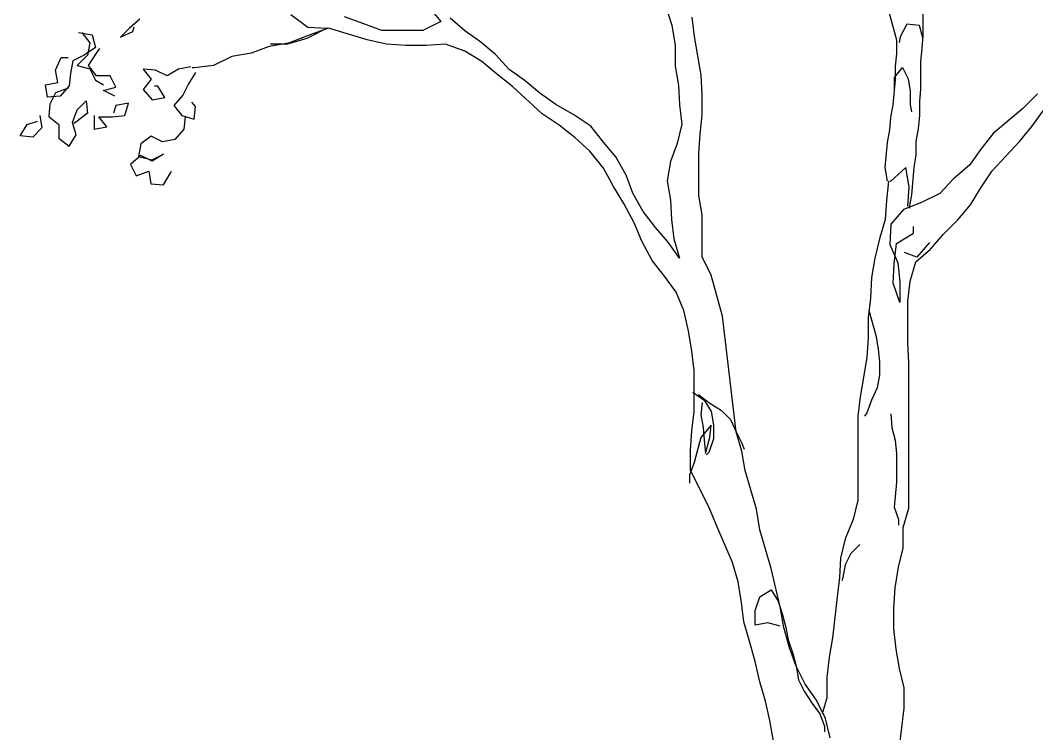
# Model space of a CAD drawing. Header units: millimetres. Extents: x 684983 to 685377, y 990360 to 990509.
# Drawn here: x 684986.1511 to 684986.6474, y 990360.8405 to 990361.189 of the extents above; entities that cross this region are included whole.
import ezdxf

# ---------------------------------------------------------------- set-up
doc = ezdxf.new("R2010")
doc.units = ezdxf.units.MM
doc.layers.add('TEAK', color=7, linetype='Continuous')

# ---------------------------------------------------------------- blocks, each defined once
blk = doc.blocks.new('A$C25655A80')
at = {"color": 62}
for p, q in [((-0.39502, 1.12989), (-0.3835, 1.11642)), ((0.00197, 1.10069), (-0.00665, 1.13242)), ((-0.63824, 1.11858), (-0.6469, 1.1109)), ((-0.51039, 1.12231), (-0.49598, 1.11172)), ((-0.44887, 1.11456), (-0.46521, 1.12034)), ((-0.6469, 1.1109), (-0.6546, 1.10321)), ((-0.64402, 1.10801), (-0.64305, 1.11185)), ((-0.47963, 1.11074), (-0.49695, 1.10211)), ((-0.49598, 1.11172), (-0.47963, 1.11074)), ((-0.43349, 1.10878), (-0.44887, 1.11456)), ((-0.3835, 1.11642), (-0.39889, 1.10875)), ((0.01063, 1.11414), (0.00486, 1.10357)), ((0.02121, 1.11317), (0.01063, 1.11414)), ((0.02408, 1.10259), (0.02121, 1.11317)), ((-0.69016, 1.10709), (-0.67863, 1.10516)), ((-0.68728, 1.10709), (-0.68056, 1.09843)), ((-0.67863, 1.10516), (-0.67575, 1.09458)), ((-0.6546, 1.10321), (-0.64402, 1.10801)), ((-0.49695, 1.10211), (-0.51329, 1.09732)), ((-0.39889, 1.10875), (-0.43349, 1.10878)), ((0.00196, 1.08915), (0.00197, 1.10069)), ((0.00486, 1.10357), (0.00389, 1.09876)), ((-0.67575, 1.09458), (-0.68537, 1.08786)), ((-0.68056, 1.09843), (-0.68249, 1.08786)), ((-0.6748, 1.08977), (-0.67191, 1.09362)), ((-0.51329, 1.09732), (-0.52771, 1.09733)), ((-0.70942, 1.07539), (-0.7046, 1.08595)), ((-0.7046, 1.08595), (-0.69883, 1.08595)), ((-0.68537, 1.08786), (-0.69499, 1.08306)), ((-0.68249, 1.08786), (-0.69115, 1.07921)), ((-0.68154, 1.0792), (-0.6748, 1.08977)), ((0.00099, 1.07858), (0.00196, 1.08915)), ((-0.7075, 1.06481), (-0.70942, 1.07539)), ((-0.69499, 1.08306), (-0.69692, 1.07249)), ((-0.69115, 1.07921), (-0.68058, 1.07632)), ((-0.67482, 1.07055), (-0.68154, 1.0792)), ((-0.68058, 1.07632), (-0.67578, 1.0667)), ((-0.6354, 1.07628), (-0.62868, 1.06762)), ((-0.62482, 1.07531), (-0.6354, 1.07628)), ((-0.61521, 1.07049), (-0.62482, 1.07531)), ((-0.6056, 1.07625), (-0.61521, 1.07049)), ((-0.59502, 1.07816), (-0.6056, 1.07625)), ((0.00002, 1.06897), (0.00675, 1.07761)), ((0.00098, 1.06704), (0.00099, 1.07858)), ((0.00675, 1.07761), (0.01155, 1.068)), ((-0.69692, 1.07249), (-0.69789, 1.06192)), ((-0.67578, 1.0667), (-0.66905, 1.06285)), ((-0.66328, 1.07054), (-0.67482, 1.07055)), ((-0.65848, 1.06092), (-0.66328, 1.07054)), ((-0.62868, 1.06762), (-0.63541, 1.05898)), ((-0.59118, 1.07335), (-0.59696, 1.06375)), ((-0.00097, 1.0459), (0.00098, 1.06704)), ((0.00001, 1.05743), (0.00002, 1.06897)), ((0.01155, 1.068), (0.01346, 1.05742)), ((-0.71808, 1.0629), (-0.7075, 1.06481)), ((-0.71617, 1.05232), (-0.71808, 1.0629)), ((-0.69886, 1.05999), (-0.70944, 1.05616)), ((-0.69789, 1.06192), (-0.70559, 1.05327)), ((-0.66906, 1.05804), (-0.65848, 1.06092)), ((-0.65945, 1.05323), (-0.66906, 1.05804)), ((-0.63541, 1.05898), (-0.62773, 1.05032)), ((-0.62291, 1.06185), (-0.6258, 1.06185)), ((-0.61715, 1.05223), (-0.62291, 1.06185)), ((-0.59696, 1.06375), (-0.60177, 1.05414)), ((0.01346, 1.05742), (0.01345, 1.04588)), ((-0.70559, 1.05327), (-0.71617, 1.05232)), ((-0.70944, 1.05616), (-0.71425, 1.04655)), ((-0.69118, 1.04172), (-0.68349, 1.04941)), ((-0.68349, 1.04941), (-0.68253, 1.03883)), ((-0.62773, 1.05032), (-0.61715, 1.05223)), ((-0.60177, 1.05414), (-0.60947, 1.04549)), ((-0.71425, 1.04655), (-0.71522, 1.03598)), ((-0.69504, 1.03115), (-0.69118, 1.04172)), ((-0.6585, 1.04554), (-0.66042, 1.03881)), ((-0.64792, 1.04745), (-0.6585, 1.04554)), ((-0.65081, 1.03688), (-0.64792, 1.04745)), ((-0.60947, 1.04549), (-0.60275, 1.03684)), ((-0.59121, 1.04452), (-0.59409, 1.04836)), ((-0.59218, 1.03394), (-0.59121, 1.04452)), ((-0.0029, 1.03532), (-0.00097, 1.0459)), ((0.01345, 1.04588), (0.01441, 1.04012)), ((-0.73349, 1.02926), (-0.72484, 1.03214)), ((-0.72291, 1.03695), (-0.721, 1.02637)), ((-0.71522, 1.03598), (-0.70658, 1.02924)), ((-0.69119, 1.03211), (-0.69408, 1.03019)), ((-0.68253, 1.03883), (-0.69119, 1.03211)), ((-0.67677, 1.0369), (-0.67678, 1.02537)), ((-0.67292, 1.03594), (-0.66139, 1.03593)), ((-0.6662, 1.02728), (-0.67292, 1.03594)), ((-0.66139, 1.03593), (-0.65081, 1.03688)), ((-0.60275, 1.03684), (-0.59218, 1.03394)), ((-0.59987, 1.03587), (-0.60084, 1.0253)), ((-0.00387, 1.02475), (-0.0029, 1.03532)), ((-0.73927, 1.01966), (-0.73349, 1.02926)), ((-0.721, 1.02637), (-0.7287, 1.01869)), ((-0.70658, 1.02924), (-0.70659, 1.0177)), ((-0.69216, 1.02058), (-0.69504, 1.03115)), ((-0.67678, 1.02537), (-0.6662, 1.02728)), ((-0.60084, 1.0253), (-0.60853, 1.01665)), ((-0.0058, 1.01418), (-0.00387, 1.02475)), ((-0.7287, 1.01869), (-0.73927, 1.01966)), ((-0.70659, 1.0177), (-0.69794, 1.01097)), ((-0.69794, 1.01097), (-0.69216, 1.02058)), ((-0.62872, 1.01956), (-0.63738, 1.01283)), ((-0.61911, 1.01474), (-0.62872, 1.01956)), ((-0.60853, 1.01665), (-0.61911, 1.01474)), ((-0.63738, 1.01283), (-0.63931, 1.00226)), ((-0.00774, 0.99303), (-0.0058, 1.01418)), ((-0.63739, 1.00322), (-0.64604, 0.99554)), ((-0.63931, 1.00226), (-0.62778, 0.99937)), ((-0.62778, 0.99841), (-0.63739, 1.00322)), ((-0.61816, 1.00417), (-0.62778, 0.99841)), ((-0.62778, 0.99937), (-0.61816, 1.00417)), ((-0.64604, 0.99554), (-0.64125, 0.98592)), ((-0.64125, 0.98592), (-0.63067, 0.98976)), ((-0.63067, 0.98976), (-0.62876, 0.97918)), ((-0.61241, 0.98782), (-0.61144, 0.98974)), ((-0.00583, 0.98149), (-0.00774, 0.99303)), ((-0.61818, 0.97821), (-0.61241, 0.98782)), ((-0.62876, 0.97918), (-0.61818, 0.97821))]:
    blk.add_line(p, q, dxfattribs=at)
for p, q in [((-0.19411, 1.13163), (-0.18836, 1.11336)), ((0.0241, 1.12855), (0.02408, 1.10451)), ((-0.36332, 1.10871), (-0.37581, 1.1193)), ((-0.16914, 1.10373), (-0.17105, 1.12007)), ((-0.47867, 1.11074), (-0.49502, 1.10499)), ((-0.446, 1.1011), (-0.47867, 1.11074)), ((-0.18836, 1.11336), (-0.18549, 1.09605)), ((-0.49502, 1.10499), (-0.51233, 1.09828)), ((-0.42966, 1.09724), (-0.446, 1.1011)), ((-0.34987, 1.09909), (-0.36332, 1.10871)), ((-0.1634, 1.07104), (-0.16914, 1.10373)), ((0.02408, 1.10451), (0.02311, 1.09394)), ((-0.52867, 1.09541), (-0.54406, 1.08965)), ((-0.51233, 1.09828), (-0.52867, 1.09541)), ((-0.41332, 1.09626), (-0.42966, 1.09724)), ((-0.39601, 1.09625), (-0.41332, 1.09626)), ((-0.37967, 1.09719), (-0.39601, 1.09625)), ((-0.36333, 1.09141), (-0.37967, 1.09719)), ((-0.33738, 1.0885), (-0.34987, 1.09909)), ((-0.18549, 1.09605), (-0.18551, 1.07875)), ((0.02311, 1.09394), (0.02214, 1.08241)), ((-0.56041, 1.08678), (-0.57579, 1.07911)), ((-0.54406, 1.08965), (-0.56041, 1.08678)), ((-0.34892, 1.08275), (-0.36333, 1.09141)), ((-0.32586, 1.076), (-0.33738, 1.0885)), ((-0.59214, 1.0772), (-0.59406, 1.0772)), ((-0.57579, 1.07911), (-0.59214, 1.0772)), ((-0.33644, 1.07216), (-0.34892, 1.08275)), ((-0.31241, 1.06637), (-0.32586, 1.076)), ((-0.18551, 1.07875), (-0.18264, 1.06241)), ((0.02214, 1.08241), (0.02212, 1.05933)), ((-0.32299, 1.06157), (-0.33644, 1.07216)), ((-0.29992, 1.05578), (-0.31241, 1.06637)), ((-0.16246, 1.0547), (-0.1634, 1.07104)), ((-0.29801, 1.03848), (-0.32299, 1.06157)), ((-0.18264, 1.06241), (-0.18169, 1.04606)), ((0.02212, 1.05933), (0.02115, 1.04876)), ((-0.28647, 1.04616), (-0.29992, 1.05578)), ((-0.16247, 1.03739), (-0.16246, 1.0547)), ((0.02115, 1.04876), (0.02114, 1.03723)), ((0.12113, 1.0554), (0.10862, 1.04291)), ((-0.2711, 1.03749), (-0.28647, 1.04616)), ((-0.18169, 1.04606), (-0.17978, 1.02972)), ((0.10862, 1.04291), (0.08361, 1.02179)), ((0.1163, 1.02753), (0.12592, 1.04097)), ((-0.2836, 1.02885), (-0.29801, 1.03848)), ((-0.25669, 1.02787), (-0.2711, 1.03749)), ((-0.16441, 1.02105), (-0.16247, 1.03739)), ((0.02114, 1.03723), (0.02016, 1.02569)), ((-0.27016, 1.01827), (-0.2836, 1.02885)), ((-0.24613, 1.0144), (-0.25669, 1.02787)), ((-0.17978, 1.02972), (-0.18364, 1.01338)), ((0.02016, 1.02569), (0.01823, 1.01512)), ((0.10571, 1.01504), (0.1163, 1.02753)), ((-0.25767, 1.00672), (-0.27016, 1.01827)), ((-0.23556, 1.00189), (-0.24613, 1.0144)), ((-0.16539, 1.00471), (-0.16441, 1.02105)), ((0.01823, 1.01512), (0.01822, 1.00358)), ((0.08361, 1.02179), (0.07302, 1.00834)), ((0.08262, 0.99007), (0.10571, 1.01504)), ((-0.24615, 0.99229), (-0.25767, 1.00672)), ((-0.18364, 1.01338), (-0.18942, 0.998)), ((0.07302, 1.00834), (0.0634, 0.99489)), ((-0.22693, 0.9865), (-0.23556, 1.00189)), ((-0.18942, 0.998), (-0.19232, 0.98167)), ((-0.16542, 0.96914), (-0.16539, 1.00471)), ((0.01822, 1.00358), (0.01629, 0.99301)), ((-0.23751, 0.9769), (-0.24615, 0.99229)), ((0.00956, 0.99302), (-0.00295, 0.98149)), ((0.01243, 0.97667), (0.00956, 0.99302)), ((0.01629, 0.99301), (0.01435, 0.96994)), ((0.0634, 0.99489), (0.04993, 0.98337)), ((0.07299, 0.97565), (0.08262, 0.99007)), ((-0.22117, 0.97112), (-0.22693, 0.9865)), ((-0.19232, 0.98167), (-0.18945, 0.96532)), ((-0.00487, 0.98149), (-0.00681, 0.96515)), ((-0.00295, 0.98149), (-0.00391, 0.98149)), ((0.04993, 0.98337), (0.03838, 0.97088)), ((-0.22887, 0.96247), (-0.23751, 0.9769)), ((0.01145, 0.96033), (0.01243, 0.97667)), ((0.06433, 0.96124), (0.07299, 0.97565)), ((-0.21253, 0.95573), (-0.22117, 0.97112)), ((-0.18945, 0.96532), (-0.18851, 0.94898)), ((-0.16255, 0.9528), (-0.16542, 0.96914)), ((-0.00681, 0.96515), (-0.00778, 0.94881)), ((0.02299, 0.9632), (0.00761, 0.95745)), ((0.01435, 0.96994), (0.01241, 0.95937)), ((0.03838, 0.97088), (0.02299, 0.9632)), ((-0.22023, 0.94612), (-0.22887, 0.96247)), ((-0.20197, 0.94226), (-0.21253, 0.95573)), ((0.00761, 0.95745), (-0.00298, 0.94496)), ((0.01241, 0.95937), (0.01241, 0.95841)), ((0.05374, 0.94876), (0.06433, 0.96124)), ((-0.21352, 0.93074), (-0.22023, 0.94612)), ((-0.18851, 0.94898), (-0.1866, 0.93263)), ((-0.16258, 0.91723), (-0.16255, 0.9528)), ((-0.00778, 0.94881), (-0.0126, 0.93247)), ((0.04123, 0.93627), (0.05374, 0.94876)), ((-0.19141, 0.92975), (-0.20197, 0.94226)), ((-0.00298, 0.94496), (-0.00396, 0.92766)), ((0.00181, 0.92862), (0.01624, 0.93725)), ((0.01624, 0.93725), (0.01624, 0.94302)), ((-0.20488, 0.91439), (-0.21352, 0.93074)), ((-0.18181, 0.91629), (-0.19141, 0.92975)), ((-0.1866, 0.93263), (-0.18181, 0.91629)), ((-0.0126, 0.93247), (-0.01646, 0.91614)), ((-0.00013, 0.91131), (0.00181, 0.92862)), ((0.02969, 0.92955), (0.0191, 0.91706)), ((0.03065, 0.92378), (0.04123, 0.93627)), ((-0.00396, 0.92766), (0.00276, 0.91227)), ((0.0191, 0.91706), (0.00853, 0.92092)), ((0.01814, 0.91322), (0.03065, 0.92378)), ((-0.19432, 0.90092), (-0.20488, 0.91439)), ((-0.15491, 0.90184), (-0.16258, 0.91723)), ((-0.01646, 0.91614), (-0.01936, 0.8998)), ((-0.0011, 0.89497), (-0.00013, 0.91131)), ((0.00276, 0.91227), (0.00467, 0.89593)), ((0.01332, 0.89688), (0.01814, 0.91322)), ((-0.18472, 0.88745), (-0.19432, 0.90092)), ((-0.14532, 0.86723), (-0.15491, 0.90184)), ((-0.01936, 0.8998), (-0.02034, 0.88249)), ((0.00465, 0.87863), (-0.0011, 0.89497)), ((0.00467, 0.89593), (0.00465, 0.87863)), ((0.01138, 0.87958), (0.01332, 0.89688)), ((-0.178, 0.87206), (-0.18472, 0.88745)), ((-0.02034, 0.88249), (-0.02228, 0.86615)), ((0.01135, 0.84497), (0.01138, 0.87958)), ((-0.17417, 0.85476), (-0.178, 0.87206)), ((-0.02131, 0.87096), (-0.01556, 0.84981)), ((-0.13388, 0.76916), (-0.14532, 0.86723)), ((-0.02228, 0.86615), (-0.02229, 0.84885)), ((-0.17131, 0.83745), (-0.17417, 0.85476)), ((-0.02229, 0.84885), (-0.02327, 0.83251)), ((-0.01556, 0.84981), (-0.01365, 0.83923)), ((0.01229, 0.82767), (0.01135, 0.84497)), ((-0.1694, 0.82111), (-0.17131, 0.83745)), ((-0.01365, 0.83923), (-0.0127, 0.82865)), ((-0.02327, 0.83251), (-0.02617, 0.81521)), ((-0.0127, 0.82865), (-0.01271, 0.81712)), ((0.01218, 0.70462), (0.01229, 0.82767)), ((-0.16943, 0.7865), (-0.1694, 0.82111)), ((-0.01271, 0.81712), (-0.01464, 0.80655)), ((-0.02617, 0.81521), (-0.02907, 0.79887)), ((-0.17038, 0.80284), (-0.16077, 0.79611)), ((-0.16557, 0.80092), (-0.15693, 0.79418)), ((-0.01464, 0.80655), (-0.01946, 0.79598)), ((-0.16269, 0.79418), (-0.16367, 0.78361)), ((-0.16077, 0.79611), (-0.15501, 0.78649)), ((-0.15693, 0.79418), (-0.14636, 0.78744)), ((-0.02907, 0.79887), (-0.03101, 0.78253)), ((-0.01946, 0.79598), (-0.02331, 0.78541)), ((-0.17137, 0.77016), (-0.16943, 0.7865)), ((-0.16367, 0.78361), (-0.16175, 0.77303)), ((-0.15501, 0.78649), (-0.1531, 0.77495)), ((-0.14636, 0.78744), (-0.13868, 0.77974)), ((-0.03101, 0.78253), (-0.03107, 0.71139)), ((-0.02331, 0.78541), (-0.02524, 0.78252)), ((-0.00313, 0.78443), (-0.00218, 0.77289)), ((-0.15502, 0.77495), (-0.16368, 0.76438)), ((-0.15599, 0.76438), (-0.15502, 0.77495)), ((-0.1531, 0.77495), (-0.15311, 0.76341)), ((-0.13868, 0.77974), (-0.13388, 0.76916)), ((-0.17234, 0.75382), (-0.17137, 0.77016)), ((-0.16175, 0.77303), (-0.1608, 0.76246)), ((-0.12909, 0.75282), (-0.13388, 0.76916)), ((-0.13388, 0.76916), (-0.12908, 0.75955)), ((-0.00218, 0.77289), (0.0007, 0.76231)), ((-0.16368, 0.76438), (-0.16947, 0.74324)), ((-0.1608, 0.76246), (-0.15985, 0.75092)), ((-0.15985, 0.75092), (-0.15599, 0.76438)), ((-0.15311, 0.76341), (-0.15697, 0.75188)), ((-0.12908, 0.75955), (-0.12716, 0.75474)), ((0.0007, 0.76231), (0.00165, 0.75078)), ((-0.17236, 0.73652), (-0.17234, 0.75382)), ((-0.15697, 0.75188), (-0.15889, 0.74996)), ((-0.12622, 0.73647), (-0.12909, 0.75282)), ((0.00165, 0.75078), (0.00163, 0.72674)), ((-0.16947, 0.74324), (-0.17333, 0.73267)), ((-0.17333, 0.73267), (-0.17333, 0.72594)), ((-0.15701, 0.70574), (-0.17236, 0.73652)), ((-0.11663, 0.70378), (-0.12622, 0.73647)), ((0.00163, 0.72674), (-0.00032, 0.7056)), ((-0.15029, 0.68939), (-0.15701, 0.70574)), ((-0.03107, 0.71139), (-0.03493, 0.69505)), ((-0.00032, 0.7056), (0.00352, 0.69502)), ((-0.11377, 0.68647), (-0.11663, 0.70378)), ((0.00736, 0.68829), (0.01218, 0.70462)), ((-0.13686, 0.65862), (-0.15029, 0.68939)), ((-0.03493, 0.69505), (-0.04168, 0.67872)), ((0.00352, 0.69502), (0.00352, 0.69021)), ((0.00734, 0.67098), (0.00736, 0.68829)), ((-0.10418, 0.65378), (-0.11377, 0.68647)), ((-0.04168, 0.67872), (-0.04554, 0.66238)), ((-0.02918, 0.6739), (-0.03688, 0.66622)), ((0.00348, 0.65464), (0.00734, 0.67098)), ((-0.04554, 0.66238), (-0.04651, 0.64604)), ((-0.03688, 0.66622), (-0.0417, 0.65661)), ((-0.13207, 0.64227), (-0.13686, 0.65862)), ((-0.09652, 0.62109), (-0.10418, 0.65378)), ((-0.0417, 0.65661), (-0.04363, 0.64603)), ((0.00058, 0.63734), (0.00348, 0.65464)), ((-0.04651, 0.64604), (-0.04845, 0.6297)), ((-0.04363, 0.64603), (-0.04459, 0.64315)), ((-0.1292, 0.62496), (-0.13207, 0.64227)), ((-0.00039, 0.62004), (0.00058, 0.63734)), ((-0.11767, 0.61822), (-0.11382, 0.62976)), ((-0.11382, 0.62976), (-0.1042, 0.63552)), ((-0.1042, 0.63552), (-0.09844, 0.6259)), ((-0.04845, 0.6297), (-0.05233, 0.59509)), ((-0.1273, 0.60862), (-0.1292, 0.62496)), ((-0.09844, 0.6259), (-0.09461, 0.61436)), ((-0.09365, 0.60378), (-0.09652, 0.62109)), ((-0.00041, 0.60274), (-0.00039, 0.62004)), ((-0.11769, 0.60573), (-0.11767, 0.61822)), ((-0.09461, 0.61436), (-0.09173, 0.60378)), ((-0.1225, 0.59227), (-0.1273, 0.60862)), ((-0.10711, 0.60764), (-0.11769, 0.60573)), ((-0.09654, 0.60475), (-0.10711, 0.60764)), ((-0.08886, 0.58648), (-0.09365, 0.60378)), ((-0.09173, 0.60378), (-0.08982, 0.59321)), ((0.0015, 0.58543), (-0.00041, 0.60274)), ((-0.08982, 0.59321), (-0.08598, 0.58167)), ((-0.05233, 0.59509), (-0.05523, 0.57875)), ((-0.11771, 0.57497), (-0.1225, 0.59227)), ((-0.08311, 0.57109), (-0.08886, 0.58648)), ((0.00437, 0.56909), (0.0015, 0.58543)), ((-0.08598, 0.58167), (-0.08311, 0.57109)), ((-0.05523, 0.57875), (-0.05716, 0.56145)), ((-0.11388, 0.55766), (-0.11771, 0.57497)), ((-0.07543, 0.5557), (-0.08311, 0.57109)), ((-0.08311, 0.57109), (-0.0812, 0.55955)), ((0.0082, 0.55274), (0.00437, 0.56909)), ((-0.0812, 0.55955), (-0.0764, 0.54993)), ((-0.05716, 0.56145), (-0.05718, 0.54415)), ((-0.10909, 0.54131), (-0.11388, 0.55766)), ((-0.06583, 0.54223), (-0.07543, 0.5557)), ((0.00818, 0.53544), (0.0082, 0.55274)), ((-0.0764, 0.54993), (-0.06968, 0.53935)), ((-0.05816, 0.52685), (-0.06583, 0.54223)), ((-0.05718, 0.54415), (-0.06104, 0.53069)), ((-0.10526, 0.52497), (-0.10909, 0.54131)), ((-0.06968, 0.53935), (-0.06296, 0.5307)), ((0.00431, 0.50276), (0.00818, 0.53544)), ((-0.10239, 0.50766), (-0.10526, 0.52497)), ((-0.06296, 0.5307), (-0.05912, 0.52012)), ((-0.05433, 0.5105), (-0.05816, 0.52685)), ((-0.05912, 0.52012), (-0.05913, 0.51531))]:
    blk.add_line(p, q)
blk = doc.blocks.new('TR')
blk.add_blockref('A$C25655A80', (0.01921, 0.01485, 1.34531))

msp = doc.modelspace()

# ---------------------------------------------------------------- block references
at = {"layer": 'TEAK', "xscale": 0.5773557909751782, "yscale": 0.5773557909751782, "zscale": 0.5773557909751782}
msp.add_blockref('TR', (684986.56684, 990360.53528, -0.77672), dxfattribs=at)

doc.saveas('drawing.dxf')
